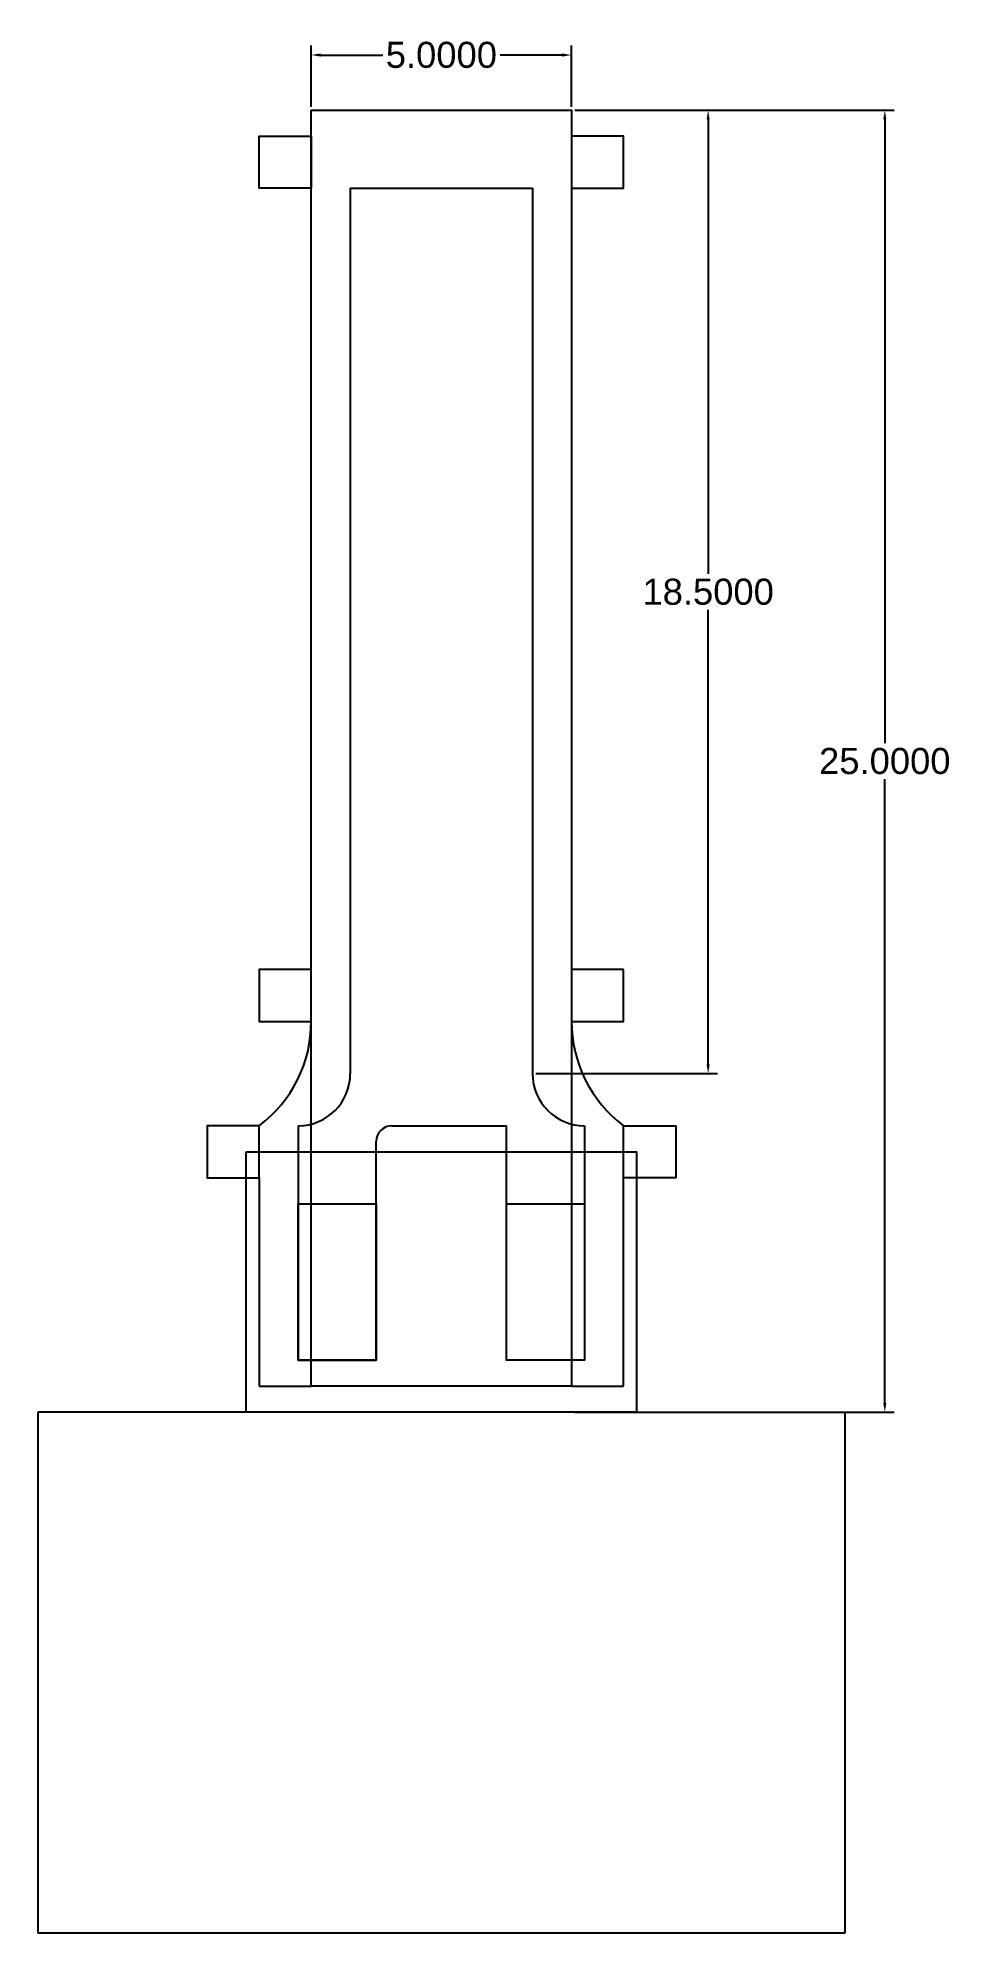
# Model space of a CAD drawing. Header units: millimetres. Extents: x -54.8 to -37.3, y -5.6 to 30.8.
import ezdxf

# ---------------------------------------------------------------- set-up
doc = ezdxf.new("R2010")
doc.units = ezdxf.units.MM
doc.header["$MEASUREMENT"] = 0
for name, color, linetype in [('cnt', 1, 'Continuous'), ('contour', 4, 'Continuous'), ('PI_electrode Stiffener', 2, 'Continuous')]:
    doc.layers.add(name, color=color, linetype=linetype)
doc.styles.get("Standard").update_dxf_attribs({"font": 'arial.ttf'})
doc.dimstyles.get("Standard").update_dxf_attribs({"dimtxt": 0.5, "dimasz": 0.18, "dimexe": 0.18, "dimexo": 0.0625, "dimgap": 0.09, "dimtad": 0, "dimtih": 1, "dimtoh": 1, "dimdec": 4, "dimzin": 0, "dimdsep": 46, "dimtxsty": 'Standard', "dimcen": 0.09, "dimadec": 0, "dimazin": 0, "dimtfac": 1, "dimtdec": 4, "dimtofl": 0, "dimtmove": 0, "dimatfit": 3, "dimfxl": 1, "dimtolj": 1, "dimtzin": 0, "dimarcsym": 0})

# ---------------------------------------------------------------- blocks, each defined once
blk = doc.blocks.new('*D11')
at = {"color": 0, "lineweight": -2, "transparency": 16777216}
for p, q in [((-49.523, 29.433), (-49.523, 30.608)), ((-44.523, 29.433), (-44.523, 30.608)), ((-49.343, 30.428), (-48.15, 30.428)), ((-44.703, 30.428), (-45.896, 30.428))]:
    blk.add_line(p, q, dxfattribs=at)
at = {"color": 0, "transparency": 16777216}
for points in [[(-49.343, 30.458), (-49.343, 30.398), (-49.523, 30.428)], [(-44.703, 30.458), (-44.703, 30.398), (-44.523, 30.428)]]:
    blk.add_solid(points, dxfattribs=at)
at = {"color": 0, "transparency": 16777216, "insert": (-47.023, 30.428), "char_height": 0.5, "attachment_point": 5}
blk.add_mtext('\\A1;5.0000', dxfattribs=at)
blk = doc.blocks.new('*D12')
at = {"color": 0, "lineweight": -2, "transparency": 16777216}
for p, q in [((-44.46, 29.371), (-38.326, 29.371)), ((-38.506, 29.191), (-38.506, 17.216)), ((-38.506, 4.551), (-38.506, 16.525)), ((-44.46, 4.371), (-38.326, 4.371))]:
    blk.add_line(p, q, dxfattribs=at)
at = {"color": 0, "transparency": 16777216}
for points in [[(-38.536, 29.191), (-38.476, 29.191), (-38.506, 29.371)], [(-38.536, 4.551), (-38.476, 4.551), (-38.506, 4.371)]]:
    blk.add_solid(points, dxfattribs=at)
at = {"color": 0, "transparency": 16777216, "insert": (-38.506, 16.871), "char_height": 0.5, "attachment_point": 5}
blk.add_mtext('\\A1;25.0000', dxfattribs=at)
blk = doc.blocks.new('*D13')
at = {"color": 0, "lineweight": -2, "transparency": 16777216}
for p, q in [((-44.46, 29.371), (-41.719, 29.371)), ((-41.899, 29.191), (-41.899, 20.466)), ((-41.899, 11.051), (-41.899, 19.775)), ((-45.21, 10.871), (-41.719, 10.871))]:
    blk.add_line(p, q, dxfattribs=at)
at = {"color": 0, "transparency": 16777216}
for points in [[(-41.929, 29.191), (-41.869, 29.191), (-41.899, 29.371)], [(-41.929, 11.051), (-41.869, 11.051), (-41.899, 10.871)]]:
    blk.add_solid(points, dxfattribs=at)
at = {"color": 0, "transparency": 16777216, "insert": (-41.899, 20.121), "char_height": 0.5, "attachment_point": 5}
blk.add_mtext('\\A1;18.5000', dxfattribs=at)

msp = doc.modelspace()

# ---------------------------------------------------------------- linework, layer by layer
at = {"layer": 'cnt'}
for p, q in [((-48.77282, 27.8707), (-48.77282, 10.8707)), ((-48.77282, 27.8707), (-45.27282, 27.8707)), ((-45.27282, 27.8707), (-45.27282, 10.8707)), ((-49.77282, 9.8707), (-49.77282, 9.8707)), ((-49.77282, 9.8707), (-49.77282, 5.3707)), ((-47.97282, 9.8707), (-45.77282, 9.8707)), ((-45.77282, 5.3707), (-45.77282, 9.8707)), ((-44.27282, 9.8707), (-44.27282, 9.8707)), ((-44.27282, 9.8707), (-44.27282, 5.3707)), ((-48.27282, 5.3707), (-48.27282, 9.5707)), ((-49.77282, 5.3707), (-48.27282, 5.3707)), ((-44.27282, 5.3707), (-45.77282, 5.3707))]:
    msp.add_line(p, q, dxfattribs=at)
for points in [[(-49.52282, 27.8707), (-50.52282, 27.8707), (-50.52282, 28.8707), (-49.52282, 28.8707)], [(-44.52282, 27.8707), (-43.52282, 27.8707), (-43.52282, 28.8707), (-44.52282, 28.8707)], [(-49.52282, 12.8707), (-50.52282, 12.8707), (-50.52282, 11.8707), (-49.52282, 11.8707)], [(-43.52282, 12.8707), (-44.52282, 12.8707), (-44.52282, 11.8707), (-43.52282, 11.8707)], [(-50.52282, 9.8707), (-51.52282, 9.8707), (-51.52282, 8.8707), (-50.52282, 8.8707)], [(-43.52282, 9.8707), (-42.52282, 9.8707), (-42.52282, 8.8707), (-43.52282, 8.8707)]]:
    msp.add_lwpolyline(points, close=True, dxfattribs=at)
for centre, radius, start, end in [((-49.77282, 10.8707), 1, 270, 0), ((-44.27282, 10.8707), 1, 180, 270), ((-47.97282, 9.5707), 0.3, 90, 180)]:
    msp.add_arc(centre, radius, start, end, dxfattribs=at)
at = {"layer": 'contour'}
for p, q in [((-50.52282, 11.8707), (-49.52282, 11.8707)), ((-44.52282, 11.8707), (-43.52282, 11.8707)), ((-50.52282, 8.8707), (-50.52282, 4.8707)), ((-43.52282, 4.8707), (-43.52282, 8.8707)), ((-50.52282, 4.8707), (-49.52282, 4.8707)), ((-44.52282, 4.8707), (-43.52282, 4.8707))]:
    msp.add_line(p, q, dxfattribs=at)
msp.add_lwpolyline([(-49.52282, 29.3707), (-44.52282, 29.3707), (-44.52282, 4.8707), (-49.52282, 4.8707)], close=True, dxfattribs=at)
for centre, start, end in [((-52.02282, 11.8707), 306.869898, 0), ((-42.02282, 11.8707), 180, 233.130102)]:
    msp.add_arc(centre, 2.5, start, end, dxfattribs=at)
at = {"layer": 'PI_electrode Stiffener'}
for p, q in [((-50.77282, 4.3707), (-54.77282, 4.3707)), ((-54.77282, 4.3707), (-54.77282, -5.6293)), ((-43.27282, 4.3707), (-39.27282, 4.3707)), ((-39.27282, 4.3707), (-39.27282, -5.6293)), ((-39.27282, -5.6293), (-54.77282, -5.6293))]:
    msp.add_line(p, q, dxfattribs=at)
for points in [[(-50.77282, 9.3707), (-43.27282, 9.3707), (-43.27282, 4.3707), (-50.77282, 4.3707)], [(-49.77282, 8.3707), (-48.27282, 8.3707), (-48.27282, 5.3707), (-49.77282, 5.3707)], [(-45.77282, 8.3707), (-44.27282, 8.3707), (-44.27282, 5.3707), (-45.77282, 5.3707)]]:
    msp.add_lwpolyline(points, close=True, dxfattribs=at)

# ---------------------------------------------------------------- dimensions: what is measured, and where the dimension line sits
dim = msp.add_linear_dim(base=(-44.52282, 30.42827), p1=(-49.52282, 29.3707), p2=(-44.52282, 29.3707), dimstyle='Standard')
dim.commit()
dim.dimension.update_dxf_attribs({"geometry": '*D11', "text_midpoint": (-47.02282, 30.42827)})
dim = msp.add_linear_dim(base=(-41.89893, 10.8707), p1=(-44.52282, 29.3707), p2=(-45.27282, 10.8707), angle=90, dimstyle='Standard')
dim.commit()
dim.dimension.update_dxf_attribs({"geometry": '*D13', "text_midpoint": (-41.89893, 20.1207)})
dim = msp.add_linear_dim(base=(-38.5057, 4.3707), p1=(-44.52282, 29.3707), p2=(-44.52282, 4.3707), angle=90, dimstyle='Standard')
dim.commit()
dim.dimension.update_dxf_attribs({"geometry": '*D12', "text_midpoint": (-38.5057, 16.8707), "dimtype": 160})

doc.saveas('drawing.dxf')
